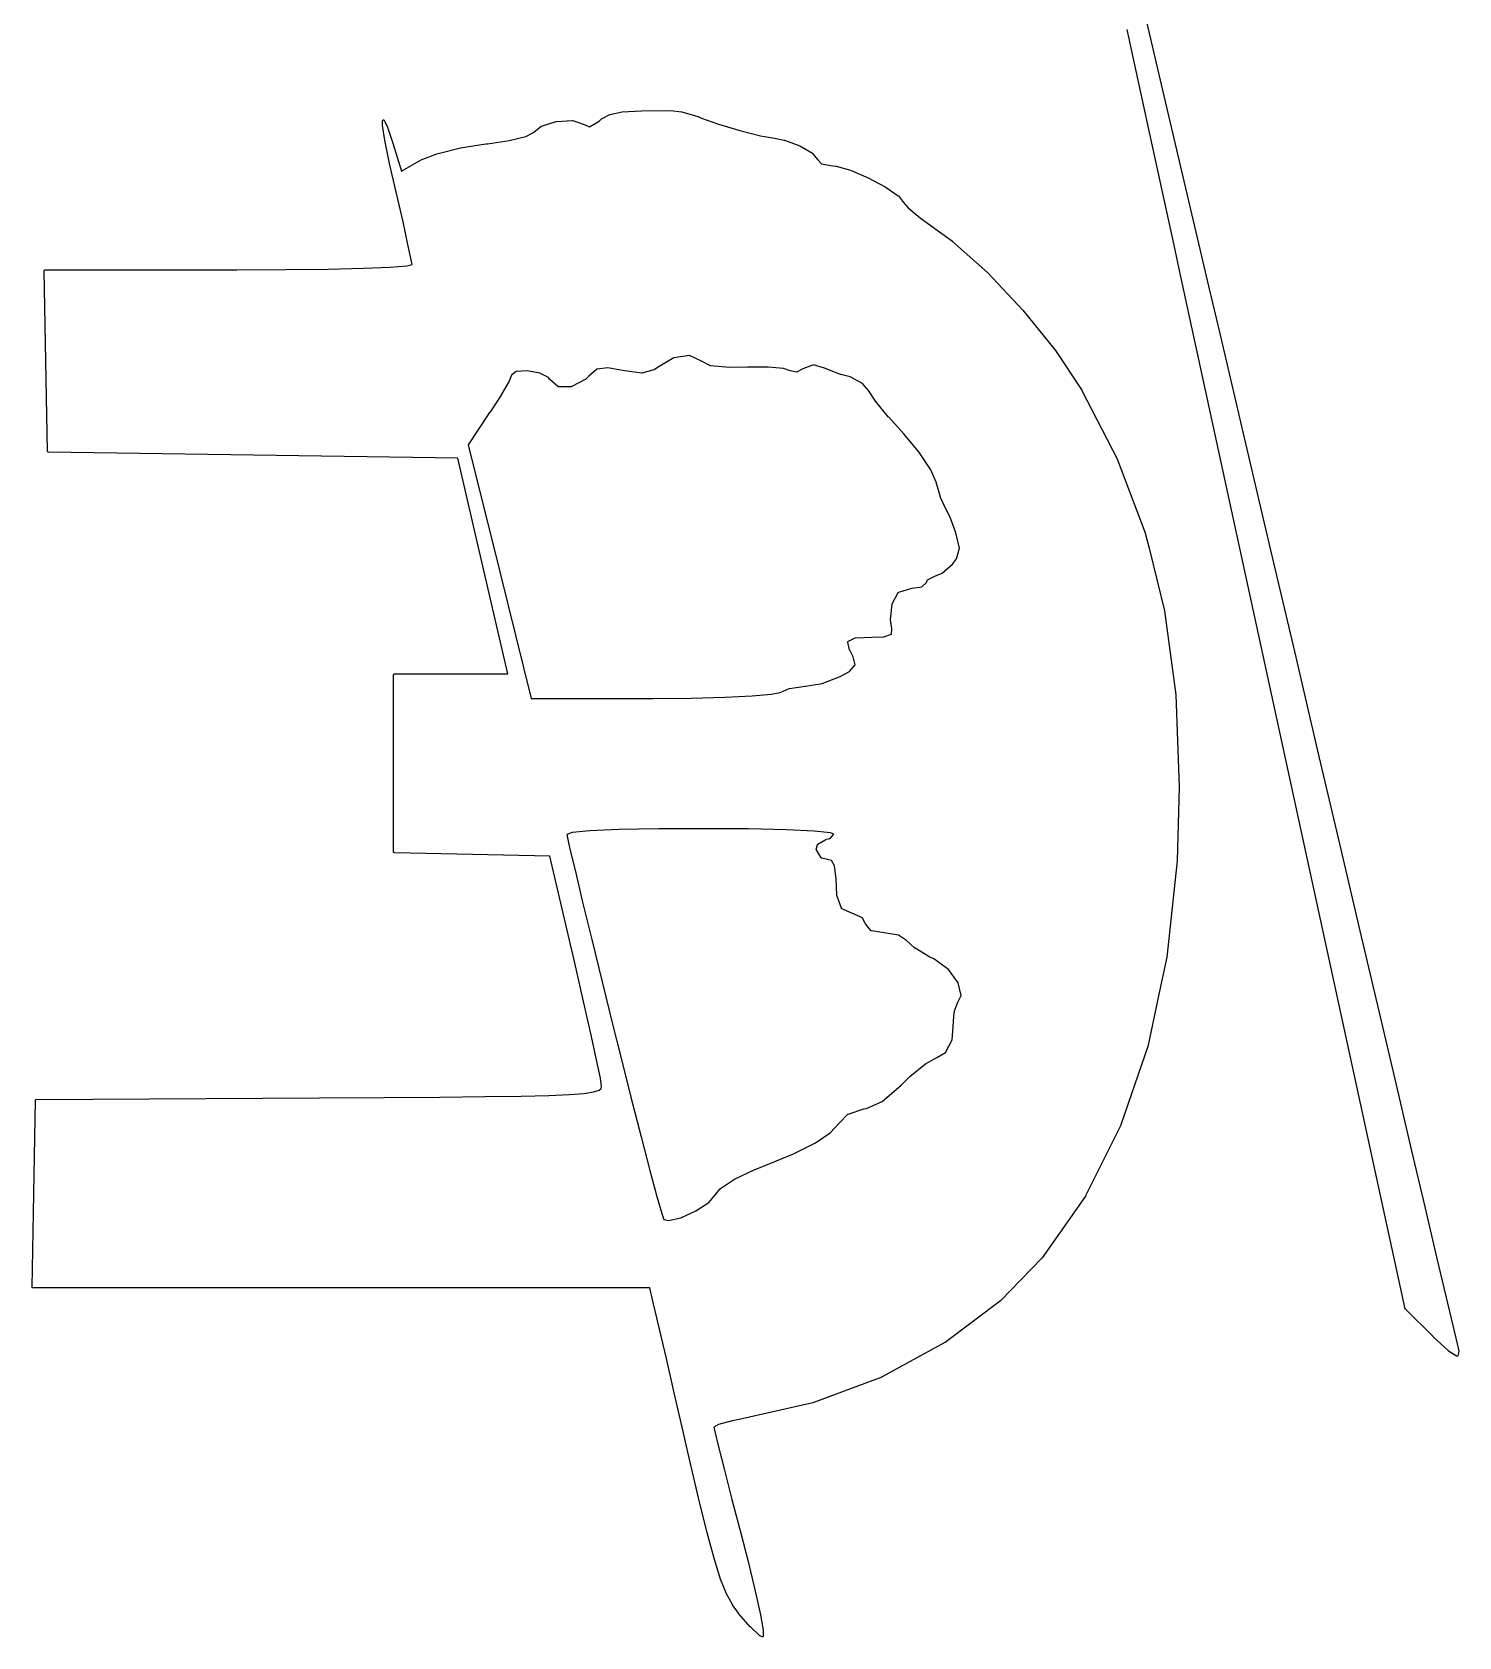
# Model space of a CAD drawing. Extents: x 42 to 258, y -102 to -28.
# Drawn here: x 104.84 to 113.3, y -88.03 to -78.52 of the extents above; entities that cross this region are included whole.
import ezdxf

# ---------------------------------------------------------------- set-up
doc = ezdxf.new("R2010")
doc.units = 0
doc.header["$MEASUREMENT"] = 0
doc.layers.add('BLACK', color=7, linetype='CONTINUOUS')

msp = doc.modelspace()

# ---------------------------------------------------------------- linework, layer by layer
at = {"layer": 'Black'}
for p, q in [((111.365, -78.1268), (111.51, -78.742)), ((111.466, -79.1369), (111.33, -78.5083)), ((111.51, -78.742), (111.51, -78.742)), ((111.51, -78.742), (111.659, -79.3802)), ((108.218, -79.0352), (108.264, -79.0113)), ((108.264, -79.0111), (108.265, -79.0108)), ((108.264, -79.0113), (108.264, -79.0111)), ((108.265, -79.0108), (108.337, -78.9966)), ((108.337, -78.9966), (108.337, -78.9966)), ((108.337, -78.9966), (108.338, -78.9966)), ((108.338, -78.9966), (108.451, -78.9898)), ((108.451, -78.9898), (108.621, -78.9882)), ((108.451, -78.9898), (108.451, -78.9898)), ((108.451, -78.9898), (108.451, -78.9898)), ((108.621, -78.9882), (108.622, -78.9882)), ((108.622, -78.9882), (108.622, -78.9882)), ((108.622, -78.9882), (108.69, -78.9951)), ((108.69, -78.9951), (108.69, -78.9952)), ((108.69, -78.9952), (108.69, -78.9953)), ((108.69, -78.9953), (108.786, -79.0236)), ((108.786, -79.0236), (108.786, -79.0238)), ((108.786, -79.0238), (108.787, -79.0238)), ((108.787, -79.0238), (108.808, -79.0334)), ((108.808, -79.0334), (108.909, -79.0695)), ((106.917, -79.0765), (106.918, -79.0487)), ((106.917, -79.077), (106.917, -79.0765)), ((106.917, -79.0776), (106.917, -79.077)), ((106.931, -79.163), (106.917, -79.0776)), ((106.918, -79.0474), (106.919, -79.047)), ((106.918, -79.0478), (106.918, -79.0474)), ((106.918, -79.0482), (106.918, -79.0478)), ((106.918, -79.0487), (106.918, -79.0482)), ((106.919, -79.0459), (106.92, -79.0455)), ((106.919, -79.0462), (106.919, -79.0459)), ((106.919, -79.0466), (106.919, -79.0462)), ((106.919, -79.047), (106.919, -79.0466)), ((106.92, -79.0449), (106.921, -79.0447)), ((106.92, -79.0453), (106.92, -79.0449)), ((106.92, -79.0455), (106.92, -79.0453)), ((106.921, -79.0444), (106.922, -79.0441)), ((106.921, -79.0445), (106.921, -79.0444)), ((106.921, -79.0447), (106.921, -79.0445)), ((106.922, -79.0441), (106.923, -79.044)), ((106.922, -79.0441), (106.922, -79.0441)), ((106.923, -79.044), (106.923, -79.0439)), ((106.923, -79.0439), (106.924, -79.044)), ((106.923, -79.044), (106.923, -79.044)), ((106.924, -79.044), (106.924, -79.0441)), ((106.924, -79.0441), (106.925, -79.0442)), ((106.925, -79.0442), (106.925, -79.0443)), ((106.925, -79.0443), (106.926, -79.0446)), ((106.926, -79.0446), (106.926, -79.0447)), ((106.926, -79.0447), (106.926, -79.0451)), ((106.926, -79.0451), (106.927, -79.0453)), ((106.927, -79.0453), (106.927, -79.0456)), ((106.927, -79.0456), (106.927, -79.0459)), ((106.927, -79.0459), (106.927, -79.0463)), ((106.927, -79.0463), (106.928, -79.0467)), ((106.928, -79.0467), (106.945, -79.0808)), ((106.945, -79.0808), (106.945, -79.0811)), ((106.945, -79.0811), (106.945, -79.0815)), ((106.945, -79.0815), (106.978, -79.1819)), ((107.766, -79.1422), (107.812, -79.1176)), ((107.812, -79.1176), (107.857, -79.0818)), ((107.857, -79.0818), (107.858, -79.0814)), ((107.857, -79.0818), (107.857, -79.0818)), ((107.857, -79.0818), (107.857, -79.0818)), ((107.858, -79.0814), (107.859, -79.081)), ((107.859, -79.081), (107.947, -79.0533)), ((107.859, -79.081), (107.859, -79.081)), ((107.859, -79.081), (107.859, -79.081)), ((107.947, -79.0533), (107.948, -79.0532)), ((107.948, -79.053), (108.042, -79.047)), ((107.948, -79.0532), (107.948, -79.053)), ((108.042, -79.047), (108.042, -79.047)), ((108.042, -79.047), (108.042, -79.047)), ((108.042, -79.047), (108.043, -79.0471)), ((108.043, -79.0471), (108.043, -79.0472)), ((108.043, -79.0472), (108.044, -79.0473)), ((108.044, -79.0473), (108.044, -79.0473)), ((108.044, -79.0473), (108.107, -79.0687)), ((108.107, -79.0687), (108.107, -79.0688)), ((108.107, -79.0688), (108.108, -79.0689)), ((108.108, -79.0689), (108.144, -79.0852)), ((108.144, -79.0852), (108.2, -79.0505)), ((108.2, -79.0505), (108.217, -79.0359)), ((108.217, -79.0356), (108.218, -79.0352)), ((108.217, -79.0359), (108.217, -79.0356)), ((108.909, -79.0695), (109.035, -79.1074)), ((109.035, -79.1074), (109.156, -79.1381)), ((106.931, -79.1631), (106.931, -79.163)), ((106.931, -79.1632), (106.931, -79.1631)), ((106.959, -79.3018), (106.931, -79.1632)), ((106.978, -79.1819), (106.978, -79.1819)), ((106.978, -79.1819), (106.978, -79.182)), ((106.978, -79.182), (107.029, -79.3473)), ((107.239, -79.2444), (107.379, -79.2094)), ((107.379, -79.2094), (107.529, -79.1864)), ((107.379, -79.2094), (107.379, -79.2094)), ((107.379, -79.2094), (107.379, -79.2094)), ((107.529, -79.1864), (107.53, -79.1864)), ((107.53, -79.1864), (107.539, -79.1854)), ((107.53, -79.1864), (107.53, -79.1864)), ((107.539, -79.1854), (107.668, -79.1666)), ((107.668, -79.1666), (107.766, -79.1422)), ((109.156, -79.1381), (109.239, -79.1529)), ((109.239, -79.1529), (109.239, -79.1529)), ((109.239, -79.1529), (109.239, -79.1529)), ((109.239, -79.1529), (109.298, -79.1639)), ((109.298, -79.1639), (109.299, -79.164)), ((109.299, -79.164), (109.299, -79.1641)), ((109.299, -79.1641), (109.389, -79.1977)), ((109.389, -79.1977), (109.39, -79.1979)), ((109.39, -79.1979), (109.39, -79.1981)), ((109.39, -79.1981), (109.464, -79.2407)), ((111.607, -79.7856), (111.466, -79.1369)), ((111.466, -79.1369), (111.466, -79.1369)), ((106.959, -79.3019), (106.959, -79.3018)), ((107.002, -79.4885), (106.959, -79.3019)), ((106.959, -79.3019), (106.959, -79.3019)), ((107.029, -79.3473), (107.147, -79.2814)), ((107.147, -79.2811), (107.239, -79.2446)), ((107.147, -79.2813), (107.147, -79.2811)), ((107.147, -79.2814), (107.147, -79.2813)), ((107.239, -79.2446), (107.239, -79.2444)), ((107.239, -79.2446), (107.239, -79.2446)), ((109.464, -79.2407), (109.464, -79.2408)), ((109.464, -79.2408), (109.464, -79.2408)), ((109.464, -79.2408), (109.465, -79.2413)), ((109.465, -79.2413), (109.465, -79.2419)), ((109.465, -79.2419), (109.465, -79.2419)), ((109.465, -79.2419), (109.465, -79.2419)), ((109.465, -79.2419), (109.496, -79.2801)), ((109.496, -79.2801), (109.519, -79.3035)), ((109.519, -79.3035), (109.586, -79.3156)), ((109.586, -79.3156), (109.604, -79.3172)), ((109.604, -79.3172), (109.605, -79.3173)), ((109.605, -79.3173), (109.605, -79.3174)), ((109.605, -79.3174), (109.69, -79.3417)), ((109.69, -79.3417), (109.69, -79.3419)), ((109.69, -79.3419), (109.69, -79.342)), ((109.69, -79.342), (109.794, -79.3869)), ((109.794, -79.3869), (109.794, -79.387)), ((109.794, -79.387), (109.794, -79.387)), ((109.794, -79.387), (109.895, -79.4411)), ((111.659, -79.3802), (111.659, -79.3802)), ((111.659, -79.3802), (111.814, -80.0378)), ((107.039, -79.6478), (107.002, -79.4885)), ((107.002, -79.4885), (107.002, -79.4885)), ((107.002, -79.4885), (107.002, -79.4885)), ((109.895, -79.4411), (109.896, -79.4413)), ((109.896, -79.4413), (109.896, -79.4414)), ((109.896, -79.4414), (109.973, -79.4932)), ((109.973, -79.4932), (109.973, -79.4938)), ((109.973, -79.4938), (109.974, -79.4943)), ((109.974, -79.4943), (110.004, -79.5325)), ((110.004, -79.5325), (110.031, -79.5644)), ((110.031, -79.5644), (110.103, -79.6235)), ((107.068, -79.7813), (107.039, -79.6478)), ((110.103, -79.6235), (110.204, -79.697)), ((110.204, -79.697), (110.204, -79.697)), ((110.204, -79.697), (110.204, -79.697)), ((110.204, -79.697), (110.294, -79.7634)), ((107.087, -79.8728), (107.068, -79.7813)), ((110.294, -79.7634), (110.294, -79.7635)), ((110.294, -79.7635), (110.294, -79.7637)), ((110.294, -79.7637), (110.502, -79.9485)), ((111.646, -79.9631), (111.607, -79.7856)), ((111.607, -79.7856), (111.607, -79.7856)), ((107.092, -79.9006), (107.087, -79.8728)), ((104.913, -79.9358), (104.914, -79.9354)), ((104.913, -79.9362), (104.913, -79.9358)), ((104.913, -79.9366), (104.913, -79.9362)), ((104.913, -79.937), (104.913, -79.9366)), ((104.913, -79.9375), (104.913, -79.937)), ((104.923, -80.4727), (104.913, -79.9375)), ((104.914, -79.9343), (104.915, -79.934)), ((104.914, -79.9346), (104.914, -79.9343)), ((104.914, -79.9349), (104.914, -79.9346)), ((104.914, -79.9354), (104.914, -79.9349)), ((104.915, -79.9334), (104.916, -79.9331)), ((104.915, -79.9336), (104.915, -79.9334)), ((104.915, -79.934), (104.915, -79.9336)), ((104.916, -79.933), (104.916, -79.9327)), ((104.916, -79.9327), (104.917, -79.9327)), ((104.916, -79.9331), (104.916, -79.933)), ((104.917, -79.9327), (104.917, -79.9325)), ((104.917, -79.9325), (104.918, -79.9325)), ((104.918, -79.9325), (104.918, -79.9324)), ((104.918, -79.9324), (106.008, -79.9324)), ((106.008, -79.9324), (106.055, -79.9324)), ((106.055, -79.9324), (106.343, -79.931)), ((106.343, -79.931), (106.595, -79.9277)), ((106.343, -79.931), (106.343, -79.931)), ((106.595, -79.9277), (106.804, -79.9226)), ((106.804, -79.9226), (106.962, -79.9161)), ((106.962, -79.9161), (107.061, -79.9083)), ((107.061, -79.9083), (107.092, -79.9006)), ((110.502, -79.9485), (110.502, -79.9487)), ((110.502, -79.9487), (110.502, -79.9488)), ((110.502, -79.9488), (110.711, -80.1709)), ((112.976, -86.0889), (111.646, -79.9631)), ((111.814, -80.0378), (111.814, -80.0378)), ((111.814, -80.0378), (111.878, -80.3101)), ((110.711, -80.1709), (110.712, -80.1711)), ((110.712, -80.1711), (110.712, -80.1712)), ((110.712, -80.1712), (110.904, -80.4102)), ((111.878, -80.3101), (112.031, -80.9619)), ((108.643, -80.4541), (108.547, -80.5104)), ((108.736, -80.4399), (108.643, -80.4541)), ((108.803, -80.4707), (108.736, -80.4399)), ((110.904, -80.4102), (110.904, -80.4104)), ((110.904, -80.4104), (110.904, -80.4106)), ((110.904, -80.4106), (111.061, -80.6461)), ((104.933, -81.008), (104.923, -80.4727)), ((107.709, -80.5342), (107.682, -80.5561)), ((107.774, -80.5308), (107.709, -80.5342)), ((107.849, -80.5442), (107.774, -80.5308)), ((107.9, -80.5708), (107.849, -80.5442)), ((108.188, -80.5218), (108.139, -80.5627)), ((108.252, -80.5137), (108.188, -80.5218)), ((108.339, -80.5289), (108.252, -80.5137)), ((108.339, -80.529), (108.339, -80.5289)), ((108.339, -80.5289), (108.339, -80.5289)), ((108.451, -80.5444), (108.339, -80.529)), ((108.452, -80.5444), (108.451, -80.5444)), ((108.451, -80.5444), (108.451, -80.5444)), ((108.453, -80.5443), (108.452, -80.5444)), ((108.452, -80.5444), (108.452, -80.5444)), ((108.525, -80.5259), (108.453, -80.5443)), ((108.453, -80.5443), (108.453, -80.5443)), ((108.453, -80.5443), (108.453, -80.5443)), ((108.526, -80.5255), (108.525, -80.5259)), ((108.525, -80.5259), (108.525, -80.5259)), ((108.525, -80.5259), (108.525, -80.5259)), ((108.527, -80.5252), (108.526, -80.5255)), ((108.547, -80.5104), (108.527, -80.5251)), ((108.527, -80.5251), (108.527, -80.5252)), ((108.527, -80.5252), (108.527, -80.5252)), ((108.86, -80.5004), (108.803, -80.4707)), ((108.86, -80.5005), (108.86, -80.5004)), ((108.86, -80.5004), (108.86, -80.5004)), ((108.861, -80.5007), (108.86, -80.5005)), ((108.861, -80.5009), (108.861, -80.5007)), ((108.973, -80.5121), (108.861, -80.5009)), ((108.861, -80.5009), (108.861, -80.5009)), ((108.861, -80.5009), (108.861, -80.5009)), ((108.974, -80.5121), (108.973, -80.5121)), ((109.08, -80.5101), (108.974, -80.5121)), ((108.974, -80.5121), (108.974, -80.5121)), ((109.203, -80.5091), (109.08, -80.5101)), ((109.294, -80.5171), (109.203, -80.5091)), ((109.332, -80.5308), (109.294, -80.5171)), ((109.333, -80.5309), (109.332, -80.5308)), ((109.333, -80.531), (109.333, -80.5309)), ((109.372, -80.5382), (109.333, -80.531)), ((109.373, -80.5382), (109.372, -80.5382)), ((109.372, -80.5382), (109.372, -80.5382)), ((109.372, -80.5382), (109.372, -80.5382)), ((109.374, -80.5382), (109.373, -80.5382)), ((109.375, -80.5379), (109.374, -80.5382)), ((109.374, -80.5382), (109.374, -80.5382)), ((109.374, -80.5382), (109.374, -80.5382)), ((109.408, -80.5188), (109.375, -80.5376)), ((109.375, -80.5376), (109.375, -80.5376)), ((109.375, -80.5376), (109.375, -80.5376)), ((109.375, -80.5376), (109.375, -80.5379)), ((109.471, -80.4946), (109.408, -80.5188)), ((109.537, -80.5154), (109.471, -80.4946)), ((109.631, -80.5521), (109.537, -80.5154)), ((109.632, -80.5522), (109.631, -80.5521)), ((109.632, -80.5523), (109.632, -80.5522)), ((109.689, -80.5665), (109.632, -80.5523)), ((107.667, -80.593), (107.62, -80.674)), ((107.682, -80.5561), (107.667, -80.5924)), ((107.667, -80.5924), (107.667, -80.5927)), ((107.667, -80.5927), (107.667, -80.593)), ((107.907, -80.5807), (107.9, -80.5708)), ((107.907, -80.5811), (107.907, -80.5807)), ((107.908, -80.5817), (107.907, -80.5811)), ((107.956, -80.624), (107.908, -80.5817)), ((107.956, -80.6241), (107.956, -80.624)), ((107.956, -80.624), (107.956, -80.624)), ((107.957, -80.6245), (107.956, -80.6241)), ((107.958, -80.6249), (107.957, -80.6245)), ((107.958, -80.625), (107.958, -80.6249)), ((107.958, -80.6249), (107.958, -80.6249)), ((107.958, -80.6251), (107.958, -80.625)), ((107.959, -80.6252), (107.958, -80.6251)), ((108.037, -80.6248), (107.959, -80.6252)), ((107.959, -80.6252), (107.959, -80.6252)), ((107.959, -80.6252), (107.959, -80.6252)), ((108.038, -80.6247), (108.037, -80.6247)), ((108.037, -80.6247), (108.037, -80.6248)), ((108.039, -80.6244), (108.038, -80.6245)), ((108.038, -80.6245), (108.038, -80.6247)), ((108.118, -80.5832), (108.039, -80.6242)), ((108.039, -80.6242), (108.039, -80.6243)), ((108.039, -80.6243), (108.039, -80.6244)), ((108.119, -80.5827), (108.118, -80.5832)), ((108.12, -80.5823), (108.119, -80.5827)), ((108.139, -80.5627), (108.12, -80.5823)), ((109.761, -80.6052), (109.689, -80.5665)), ((109.796, -80.6483), (109.761, -80.6052)), ((109.839, -80.7111), (109.796, -80.6483)), ((111.061, -80.6461), (111.061, -80.6464)), ((111.061, -80.6464), (111.061, -80.6466)), ((111.061, -80.6466), (111.273, -81.0572)), ((107.62, -80.6742), (107.553, -80.7784)), ((107.62, -80.674), (107.62, -80.6741)), ((107.62, -80.6741), (107.62, -80.6742)), ((109.839, -80.7112), (109.839, -80.7111)), ((109.839, -80.7114), (109.839, -80.7112)), ((109.916, -80.8051), (109.839, -80.7114)), ((107.552, -80.7785), (107.424, -80.9691)), ((107.553, -80.7785), (107.552, -80.7785)), ((107.553, -80.7784), (107.553, -80.7785)), ((109.917, -80.8051), (109.916, -80.8051)), ((109.917, -80.8052), (109.917, -80.8051)), ((110.004, -80.9023), (109.917, -80.8052)), ((110.096, -81.0114), (110.004, -80.9023)), ((104.933, -81.0083), (104.933, -81.008)), ((104.933, -81.0087), (104.933, -81.0083)), ((104.934, -81.0091), (104.933, -81.0087)), ((104.934, -81.0097), (104.934, -81.0091)), ((104.934, -81.01), (104.934, -81.0097)), ((104.934, -81.0103), (104.934, -81.01)), ((104.934, -81.0107), (104.934, -81.0103)), ((104.935, -81.0111), (104.934, -81.0107)), ((104.935, -81.0114), (104.935, -81.0111)), ((104.935, -81.0116), (104.935, -81.0114)), ((104.935, -81.0119), (104.935, -81.0116)), ((104.936, -81.0122), (104.935, -81.0119)), ((104.936, -81.0123), (104.936, -81.0122)), ((104.937, -81.0125), (104.936, -81.0123)), ((104.937, -81.0126), (104.937, -81.0125)), ((104.938, -81.0128), (104.937, -81.0126)), ((104.938, -81.0129), (104.938, -81.0128)), ((104.938, -81.0128), (104.938, -81.0128)), ((106.153, -81.031), (104.938, -81.0129)), ((107.363, -81.0491), (106.153, -81.031)), ((107.424, -80.9691), (107.612, -81.7216)), ((110.166, -81.1174), (110.096, -81.0114)), ((112.031, -80.9619), (112.179, -81.5938)), ((107.512, -81.6893), (107.363, -81.0491)), ((110.198, -81.191), (110.166, -81.1174)), ((111.273, -81.0572), (111.273, -81.0575)), ((111.273, -81.0575), (111.273, -81.0578)), ((111.273, -81.0578), (111.437, -81.4915)), ((110.223, -81.2802), (110.198, -81.191)), ((110.223, -81.2805), (110.223, -81.2802)), ((110.223, -81.2809), (110.223, -81.2805)), ((110.249, -81.3365), (110.223, -81.2809)), ((110.249, -81.3366), (110.249, -81.3365)), ((110.249, -81.3367), (110.249, -81.3366)), ((110.278, -81.3939), (110.249, -81.3367)), ((110.313, -81.4841), (110.278, -81.3939)), ((110.315, -81.4913), (110.313, -81.4841)), ((110.336, -81.5825), (110.315, -81.4913)), ((111.437, -81.4915), (111.437, -81.4918)), ((111.437, -81.4918), (111.437, -81.492)), ((111.437, -81.492), (111.459, -81.5814)), ((110.319, -81.6451), (110.336, -81.5825)), ((111.459, -81.5814), (111.55, -81.9523)), ((112.179, -81.5938), (112.322, -82.202)), ((107.66, -82.3273), (107.512, -81.6893)), ((110.233, -81.7304), (110.295, -81.677)), ((110.295, -81.677), (110.319, -81.6451)), ((107.612, -81.7216), (107.799, -82.4724)), ((110.112, -81.8106), (110.141, -81.7853)), ((110.141, -81.7853), (110.144, -81.773)), ((110.144, -81.7719), (110.145, -81.7714)), ((110.144, -81.7723), (110.144, -81.7719)), ((110.144, -81.7727), (110.144, -81.7723)), ((110.144, -81.773), (110.144, -81.7727)), ((110.145, -81.7705), (110.146, -81.7702)), ((110.145, -81.7708), (110.145, -81.7705)), ((110.145, -81.7711), (110.145, -81.7708)), ((110.145, -81.7714), (110.145, -81.7711)), ((110.146, -81.7698), (110.189, -81.7473)), ((110.146, -81.77), (110.146, -81.7698)), ((110.146, -81.7702), (110.146, -81.77)), ((110.189, -81.7473), (110.19, -81.7472)), ((110.19, -81.747), (110.233, -81.7304)), ((110.19, -81.7472), (110.19, -81.747)), ((109.938, -81.9126), (109.973, -81.8446)), ((109.973, -81.8446), (109.974, -81.8444)), ((109.974, -81.8433), (109.975, -81.8431)), ((109.974, -81.8438), (109.974, -81.8433)), ((109.974, -81.8442), (109.974, -81.8438)), ((109.974, -81.8444), (109.974, -81.8442)), ((109.975, -81.8427), (109.976, -81.8423)), ((109.975, -81.8429), (109.975, -81.8427)), ((109.975, -81.8431), (109.975, -81.8429)), ((109.976, -81.8422), (110.054, -81.8195)), ((109.976, -81.8423), (109.976, -81.8422)), ((109.976, -81.8423), (109.976, -81.8423)), ((110.054, -81.8195), (110.055, -81.8193)), ((110.054, -81.8195), (110.054, -81.8195)), ((110.055, -81.8193), (110.112, -81.8106)), ((109.928, -82.0051), (109.938, -81.9144)), ((109.938, -81.9127), (109.938, -81.9126)), ((109.938, -81.9135), (109.938, -81.9127)), ((109.938, -81.9127), (109.938, -81.9127)), ((109.938, -81.9143), (109.938, -81.9135)), ((109.938, -81.9144), (109.938, -81.9143)), ((109.938, -81.9143), (109.938, -81.9143)), ((111.55, -81.9523), (111.55, -81.9526)), ((111.55, -81.9526), (111.55, -81.9528)), ((111.55, -81.9528), (111.617, -82.4505)), ((109.928, -82.0057), (109.928, -82.0051)), ((109.928, -82.0063), (109.928, -82.0057)), ((109.936, -82.0603), (109.928, -82.0063)), ((109.934, -82.0922), (109.936, -82.0603)), ((109.675, -82.1367), (109.676, -82.1361)), ((109.675, -82.137), (109.675, -82.1367)), ((109.675, -82.1372), (109.675, -82.137)), ((109.675, -82.1378), (109.675, -82.1372)), ((109.675, -82.1385), (109.675, -82.1378)), ((109.685, -82.1855), (109.675, -82.1385)), ((109.676, -82.1346), (109.677, -82.134)), ((109.676, -82.1351), (109.676, -82.1346)), ((109.676, -82.1353), (109.676, -82.1351)), ((109.676, -82.1355), (109.676, -82.1353)), ((109.676, -82.1361), (109.676, -82.1355)), ((109.677, -82.1337), (109.678, -82.1334)), ((109.677, -82.1339), (109.677, -82.1337)), ((109.677, -82.134), (109.677, -82.1339)), ((109.678, -82.133), (109.717, -82.1138)), ((109.678, -82.1334), (109.678, -82.133)), ((109.717, -82.1136), (109.718, -82.1135)), ((109.717, -82.1137), (109.717, -82.1136)), ((109.717, -82.1138), (109.717, -82.1137)), ((109.718, -82.1135), (109.718, -82.1133)), ((109.718, -82.1133), (109.718, -82.1133)), ((109.718, -82.1133), (109.719, -82.1133)), ((109.719, -82.1133), (109.817, -82.1096)), ((109.817, -82.1096), (109.888, -82.107)), ((109.888, -82.107), (109.934, -82.0922)), ((109.685, -82.1861), (109.685, -82.1855)), ((109.686, -82.1867), (109.685, -82.1861)), ((109.705, -82.225), (109.686, -82.1867)), ((109.718, -82.2735), (109.705, -82.225)), ((112.322, -82.202), (112.322, -82.202)), ((112.322, -82.202), (112.458, -82.783)), ((106.983, -82.3323), (106.984, -82.3319)), ((106.983, -83.3824), (106.983, -82.3323)), ((106.984, -82.3294), (106.985, -82.3291)), ((106.984, -82.3298), (106.984, -82.3294)), ((106.984, -82.3302), (106.984, -82.3298)), ((106.984, -82.3306), (106.984, -82.3302)), ((106.984, -82.331), (106.984, -82.3306)), ((106.984, -82.3314), (106.984, -82.331)), ((106.984, -82.3319), (106.984, -82.3314)), ((106.985, -82.3285), (106.986, -82.3282)), ((106.985, -82.3288), (106.985, -82.3285)), ((106.985, -82.3291), (106.985, -82.3288)), ((106.986, -82.3278), (106.987, -82.3276)), ((106.986, -82.328), (106.986, -82.3278)), ((106.986, -82.3282), (106.986, -82.328)), ((106.987, -82.3275), (106.988, -82.3274)), ((106.987, -82.3276), (106.987, -82.3275)), ((106.988, -82.3274), (106.988, -82.3273)), ((106.988, -82.3273), (107.327, -82.3273)), ((106.988, -82.3274), (106.988, -82.3274)), ((107.327, -82.3273), (107.66, -82.3273)), ((109.523, -82.3832), (109.629, -82.3433)), ((109.629, -82.3433), (109.685, -82.3122)), ((109.685, -82.3122), (109.718, -82.2735)), ((108.946, -82.4646), (109.108, -82.4569)), ((109.108, -82.4569), (109.221, -82.4473)), ((109.221, -82.4473), (109.273, -82.4363)), ((109.273, -82.4363), (109.327, -82.4144)), ((109.327, -82.4144), (109.328, -82.4143)), ((109.328, -82.4143), (109.329, -82.4141)), ((109.329, -82.4141), (109.422, -82.4005)), ((109.422, -82.4005), (109.423, -82.4005)), ((109.423, -82.4005), (109.423, -82.4004)), ((109.423, -82.4004), (109.424, -82.4004)), ((109.424, -82.4004), (109.523, -82.3832)), ((111.617, -82.4505), (111.617, -82.4507)), ((111.617, -82.4507), (111.617, -82.451)), ((111.617, -82.451), (111.638, -82.9969)), ((107.799, -82.4724), (108.508, -82.4719)), ((108.508, -82.4719), (108.52, -82.4719)), ((108.52, -82.4719), (108.746, -82.4698)), ((108.746, -82.4698), (108.946, -82.4646)), ((112.458, -82.783), (112.587, -83.3331)), ((111.638, -82.9973), (111.625, -83.435)), ((111.638, -82.9969), (111.638, -82.9971)), ((111.638, -82.9971), (111.638, -82.9973)), ((108.041, -83.2678), (108.01, -83.2794)), ((108.01, -83.2794), (108.012, -83.2892)), ((108.012, -83.2892), (108.028, -83.365)), ((108.146, -83.2574), (108.041, -83.2678)), ((108.318, -83.25), (108.146, -83.2574)), ((108.554, -83.2456), (108.318, -83.25)), ((108.803, -83.2444), (108.554, -83.2456)), ((109.086, -83.246), (108.803, -83.2444)), ((109.311, -83.2508), (109.086, -83.246)), ((109.474, -83.2585), (109.311, -83.2508)), ((109.571, -83.2689), (109.474, -83.2585)), ((109.496, -83.3368), (109.544, -83.3077)), ((109.544, -83.3076), (109.545, -83.3074)), ((109.544, -83.3077), (109.544, -83.3076)), ((109.544, -83.3077), (109.544, -83.3077)), ((109.545, -83.3074), (109.546, -83.3071)), ((109.546, -83.3071), (109.569, -83.3033)), ((109.546, -83.3071), (109.546, -83.3071)), ((109.546, -83.3071), (109.546, -83.3071)), ((109.569, -83.3033), (109.592, -83.2777)), ((109.592, -83.2777), (109.571, -83.2689)), ((106.983, -83.3828), (106.983, -83.3824)), ((106.983, -83.3832), (106.983, -83.3828)), ((106.984, -83.3836), (106.983, -83.3832)), ((106.984, -83.3841), (106.984, -83.3836)), ((106.984, -83.3844), (106.984, -83.3841)), ((106.984, -83.3848), (106.984, -83.3844)), ((106.984, -83.3852), (106.984, -83.3848)), ((106.985, -83.3856), (106.984, -83.3852)), ((106.985, -83.3859), (106.985, -83.3856)), ((106.985, -83.3862), (106.985, -83.3859)), ((106.986, -83.3864), (106.985, -83.3862)), ((106.986, -83.3867), (106.986, -83.3864)), ((106.986, -83.3869), (106.986, -83.3867)), ((106.987, -83.3871), (106.986, -83.3869)), ((106.987, -83.3872), (106.987, -83.3871)), ((106.988, -83.3873), (106.987, -83.3872)), ((106.988, -83.3873), (106.988, -83.3873)), ((106.988, -83.3874), (106.988, -83.3873)), ((107.45, -83.3976), (106.988, -83.3874)), ((107.908, -83.4076), (107.45, -83.3976)), ((108.06, -84.057), (107.908, -83.4076)), ((108.028, -83.365), (108.06, -83.498)), ((109.487, -83.3652), (109.494, -83.3398)), ((109.487, -83.3654), (109.487, -83.3652)), ((109.487, -83.3657), (109.487, -83.3654)), ((109.487, -83.3663), (109.487, -83.3657)), ((109.487, -83.367), (109.487, -83.3663)), ((109.487, -83.3672), (109.487, -83.367)), ((109.487, -83.3674), (109.487, -83.3672)), ((109.487, -83.368), (109.487, -83.3674)), ((109.488, -83.3686), (109.487, -83.368)), ((109.488, -83.3688), (109.488, -83.3686)), ((109.488, -83.369), (109.488, -83.3688)), ((109.517, -83.4171), (109.488, -83.369)), ((109.494, -83.3381), (109.495, -83.3379)), ((109.494, -83.3383), (109.494, -83.3381)), ((109.494, -83.3389), (109.494, -83.3383)), ((109.494, -83.3394), (109.494, -83.3389)), ((109.494, -83.3396), (109.494, -83.3394)), ((109.494, -83.3398), (109.494, -83.3396)), ((109.495, -83.3375), (109.496, -83.337)), ((109.495, -83.3379), (109.495, -83.3375)), ((109.496, -83.3369), (109.496, -83.3368)), ((109.496, -83.337), (109.496, -83.3369)), ((112.587, -83.3331), (112.708, -83.8487)), ((108.06, -83.498), (108.06, -83.498)), ((108.06, -83.498), (108.103, -83.6795)), ((109.517, -83.4173), (109.517, -83.4171)), ((109.517, -83.4175), (109.517, -83.4173)), ((109.518, -83.4179), (109.517, -83.4175)), ((109.518, -83.4184), (109.518, -83.4179)), ((109.518, -83.4185), (109.518, -83.4184)), ((109.518, -83.4187), (109.518, -83.4185)), ((109.519, -83.4189), (109.518, -83.4187)), ((109.52, -83.4193), (109.519, -83.4189)), ((109.52, -83.4194), (109.52, -83.4193)), ((109.52, -83.4193), (109.52, -83.4193)), ((109.545, -83.4257), (109.52, -83.4194)), ((109.577, -83.4331), (109.545, -83.4257)), ((109.545, -83.4257), (109.545, -83.4257)), ((109.545, -83.4257), (109.545, -83.4257)), ((109.595, -83.4651), (109.577, -83.4331)), ((109.605, -83.5423), (109.595, -83.4651)), ((111.625, -83.4354), (111.564, -84.0057)), ((111.625, -83.435), (111.625, -83.4352)), ((111.625, -83.4352), (111.625, -83.4354)), ((109.61, -83.6388), (109.605, -83.5423)), ((108.103, -83.6795), (108.103, -83.6795)), ((108.103, -83.6795), (108.157, -83.9007)), ((109.61, -83.6395), (109.61, -83.6388)), ((109.61, -83.6401), (109.61, -83.6395)), ((109.636, -83.7161), (109.61, -83.6401)), ((109.636, -83.7165), (109.636, -83.7161)), ((109.636, -83.7168), (109.636, -83.7165)), ((109.636, -83.7172), (109.636, -83.7168)), ((109.636, -83.7177), (109.636, -83.7172)), ((109.637, -83.7179), (109.636, -83.7177)), ((109.637, -83.7182), (109.637, -83.7179)), ((109.637, -83.7185), (109.637, -83.7182)), ((109.638, -83.7188), (109.637, -83.7185)), ((109.638, -83.719), (109.638, -83.7188)), ((109.638, -83.7192), (109.638, -83.719)), ((109.699, -83.7455), (109.638, -83.7192)), ((109.761, -83.7734), (109.699, -83.7455)), ((109.778, -83.8067), (109.761, -83.7734)), ((109.778, -83.8071), (109.778, -83.8067)), ((109.779, -83.8075), (109.778, -83.8071)), ((109.811, -83.8481), (109.779, -83.8075)), ((109.811, -83.8482), (109.811, -83.8481)), ((109.811, -83.8483), (109.811, -83.8482)), ((109.812, -83.8488), (109.811, -83.8483)), ((109.812, -83.8492), (109.812, -83.8488)), ((109.813, -83.8493), (109.812, -83.8492)), ((109.813, -83.8494), (109.813, -83.8493)), ((109.813, -83.8496), (109.813, -83.8494)), ((109.814, -83.8499), (109.813, -83.8496)), ((109.889, -83.8612), (109.814, -83.8499)), ((109.814, -83.8499), (109.814, -83.8499)), ((109.814, -83.8499), (109.814, -83.8499)), ((109.974, -83.8757), (109.889, -83.8612)), ((110.022, -83.9076), (109.974, -83.8757)), ((112.708, -83.8487), (112.708, -83.8487)), ((112.708, -83.8487), (112.821, -84.3263)), ((108.157, -83.9007), (108.219, -84.1528)), ((110.072, -83.9524), (110.022, -83.9076)), ((110.073, -83.9526), (110.072, -83.9524)), ((110.073, -83.9529), (110.073, -83.9526)), ((110.16, -84.005), (110.073, -83.9529)), ((108.109, -84.2683), (108.06, -84.057)), ((110.161, -84.0051), (110.16, -84.005)), ((110.161, -84.0052), (110.161, -84.0051)), ((110.184, -84.0164), (110.161, -84.0052)), ((110.271, -84.0782), (110.184, -84.0164)), ((111.564, -84.0062), (111.515, -84.2343)), ((111.564, -84.0057), (111.564, -84.0059)), ((111.564, -84.0059), (111.564, -84.0062)), ((108.219, -84.1528), (108.219, -84.1528)), ((108.219, -84.1528), (108.286, -84.427)), ((110.329, -84.1574), (110.271, -84.0782)), ((110.345, -84.2327), (110.329, -84.1574)), ((110.327, -84.2726), (110.345, -84.2327)), ((111.515, -84.2343), (111.453, -84.5278)), ((108.152, -84.4581), (108.109, -84.2683)), ((110.296, -84.445), (110.302, -84.3568)), ((110.302, -84.3565), (110.306, -84.3246)), ((110.302, -84.3566), (110.302, -84.3565)), ((110.302, -84.3568), (110.302, -84.3566)), ((110.306, -84.324), (110.307, -84.3234)), ((110.306, -84.3246), (110.306, -84.324)), ((110.307, -84.3234), (110.327, -84.2728)), ((110.327, -84.2727), (110.327, -84.2726)), ((110.327, -84.2728), (110.327, -84.2727)), ((112.821, -84.3263), (112.821, -84.3263)), ((112.821, -84.3263), (112.923, -84.7621)), ((108.286, -84.427), (108.286, -84.427)), ((108.286, -84.427), (108.323, -84.5722)), ((110.292, -84.4965), (110.296, -84.445)), ((108.186, -84.614), (108.152, -84.4581)), ((110.254, -84.5703), (110.292, -84.4965)), ((111.453, -84.5284), (111.292, -84.9999)), ((111.453, -84.5278), (111.453, -84.5281)), ((111.453, -84.5281), (111.453, -84.5284)), ((108.208, -84.7234), (108.186, -84.614)), ((108.323, -84.5722), (108.323, -84.5722)), ((108.323, -84.5722), (108.389, -84.8348)), ((110.042, -84.7133), (110.134, -84.6383)), ((110.134, -84.6383), (110.135, -84.6381)), ((110.135, -84.6378), (110.206, -84.5976)), ((110.135, -84.6381), (110.135, -84.6378)), ((110.206, -84.5976), (110.254, -84.5703)), ((108.215, -84.772), (108.208, -84.7234)), ((109.991, -84.764), (110.042, -84.7136)), ((110.042, -84.7135), (110.042, -84.7133)), ((110.042, -84.7136), (110.042, -84.7135)), ((106.928, -84.8374), (107.257, -84.835)), ((107.257, -84.835), (107.524, -84.8323)), ((107.257, -84.835), (107.257, -84.835)), ((107.524, -84.8323), (107.738, -84.829)), ((107.524, -84.8323), (107.524, -84.8323)), ((107.738, -84.829), (107.903, -84.8248)), ((107.903, -84.8248), (108.025, -84.8195)), ((108.025, -84.8195), (108.112, -84.8129)), ((108.112, -84.8129), (108.168, -84.8046)), ((108.168, -84.8046), (108.2, -84.7948)), ((108.2, -84.7948), (108.213, -84.7842)), ((108.213, -84.7842), (108.215, -84.772)), ((108.389, -84.8348), (108.449, -85.07)), ((109.878, -84.8615), (109.991, -84.764)), ((112.923, -84.7621), (113.015, -85.1525)), ((104.851, -85.4074), (104.861, -84.8541)), ((104.861, -84.8517), (104.862, -84.8513)), ((104.861, -84.852), (104.861, -84.8517)), ((104.861, -84.8523), (104.861, -84.852)), ((104.861, -84.8528), (104.861, -84.8523)), ((104.861, -84.8533), (104.861, -84.8528)), ((104.861, -84.8537), (104.861, -84.8533)), ((104.861, -84.8541), (104.861, -84.8537)), ((104.862, -84.8503), (104.863, -84.8501)), ((104.862, -84.8506), (104.862, -84.8503)), ((104.862, -84.8509), (104.862, -84.8506)), ((104.862, -84.8513), (104.862, -84.8509)), ((104.863, -84.8498), (104.864, -84.8496)), ((104.863, -84.8501), (104.863, -84.8498)), ((104.864, -84.8494), (104.865, -84.8492)), ((104.864, -84.8495), (104.864, -84.8494)), ((104.864, -84.8496), (104.864, -84.8495)), ((104.865, -84.8492), (104.866, -84.8491)), ((104.865, -84.8492), (104.865, -84.8492)), ((104.866, -84.8491), (106.544, -84.8397)), ((106.544, -84.8397), (106.928, -84.8374)), ((109.676, -84.9353), (109.77, -84.9038)), ((109.77, -84.9037), (109.771, -84.9036)), ((109.77, -84.9038), (109.77, -84.9037)), ((109.771, -84.9036), (109.784, -84.9027)), ((109.784, -84.9027), (109.878, -84.8615)), ((109.57, -85.0468), (109.624, -84.9869)), ((109.624, -84.9867), (109.674, -84.9364)), ((109.624, -84.9868), (109.624, -84.9867)), ((109.624, -84.9869), (109.624, -84.9868)), ((109.674, -84.9364), (109.675, -84.9363)), ((109.675, -84.9358), (109.676, -84.9355)), ((109.675, -84.9361), (109.675, -84.9358)), ((109.675, -84.9363), (109.675, -84.9361)), ((109.676, -84.9354), (109.676, -84.9353)), ((109.676, -84.9355), (109.676, -84.9354)), ((111.292, -85.0005), (111.083, -85.4206)), ((111.292, -84.9999), (111.292, -85.0002)), ((111.292, -85.0002), (111.292, -85.0005)), ((108.449, -85.07), (108.501, -85.2691)), ((109.352, -85.1713), (109.483, -85.106)), ((109.483, -85.106), (109.57, -85.0468)), ((109.165, -85.2491), (109.352, -85.1713)), ((113.015, -85.1525), (113.015, -85.1525)), ((113.015, -85.1525), (113.095, -85.494)), ((108.501, -85.2691), (108.501, -85.2691)), ((108.501, -85.2691), (108.543, -85.4235)), ((109.002, -85.3209), (109.119, -85.2668)), ((109.119, -85.2668), (109.12, -85.2668)), ((109.12, -85.2667), (109.165, -85.2491)), ((109.12, -85.2668), (109.12, -85.2667)), ((108.89, -85.4126), (108.917, -85.3778)), ((108.917, -85.3778), (108.918, -85.3773)), ((108.918, -85.3773), (108.919, -85.3767)), ((108.919, -85.3767), (109.002, -85.3213)), ((109.002, -85.3212), (109.002, -85.3209)), ((109.002, -85.3213), (109.002, -85.3212)), ((104.841, -85.9608), (104.851, -85.4074)), ((108.543, -85.4235), (108.572, -85.5245)), ((108.773, -85.5097), (108.85, -85.46)), ((108.85, -85.46), (108.89, -85.4126)), ((111.082, -85.4212), (110.825, -85.7883)), ((111.083, -85.4209), (111.082, -85.4212)), ((111.083, -85.4206), (111.083, -85.4209)), ((113.095, -85.494), (113.163, -85.783)), ((108.572, -85.5245), (108.585, -85.5611)), ((108.585, -85.5611), (108.611, -85.5673)), ((108.611, -85.5673), (108.684, -85.5497)), ((108.684, -85.5497), (108.773, -85.5097)), ((113.163, -85.783), (113.163, -85.783)), ((113.163, -85.783), (113.218, -86.0157)), ((110.824, -85.7889), (110.579, -86.0416)), ((110.825, -85.7886), (110.824, -85.7889)), ((110.825, -85.7883), (110.825, -85.7886)), ((104.841, -85.9612), (104.841, -85.9608)), ((104.841, -85.9617), (104.841, -85.9612)), ((104.841, -85.9621), (104.841, -85.9617)), ((104.841, -85.9625), (104.841, -85.9621)), ((104.841, -85.9629), (104.841, -85.9625)), ((104.841, -85.9634), (104.841, -85.9629)), ((104.842, -85.9637), (104.841, -85.9634)), ((104.842, -85.964), (104.842, -85.9637)), ((104.842, -85.9643), (104.842, -85.964)), ((104.842, -85.9647), (104.842, -85.9643)), ((104.843, -85.9649), (104.842, -85.9647)), ((104.843, -85.9651), (104.843, -85.9649)), ((104.844, -85.9653), (104.843, -85.9651)), ((104.844, -85.9656), (104.844, -85.9653)), ((104.845, -85.9658), (104.844, -85.9656)), ((104.844, -85.9656), (104.844, -85.9656)), ((104.846, -85.9659), (104.845, -85.9658)), ((104.845, -85.9658), (104.845, -85.9658)), ((108.501, -85.9659), (104.846, -85.9659)), ((108.519, -86.0436), (108.501, -85.9659)), ((108.533, -86.1015), (108.519, -86.0436)), ((108.519, -86.0436), (108.519, -86.0436)), ((110.579, -86.0421), (110.251, -86.2899)), ((110.579, -86.0416), (110.579, -86.0418)), ((110.579, -86.0418), (110.579, -86.0421)), ((113.218, -86.0157), (113.218, -86.0157)), ((113.218, -86.0157), (113.259, -86.1887)), ((108.56, -86.219), (108.533, -86.1015)), ((112.976, -86.0894), (112.976, -86.0889)), ((112.977, -86.09), (112.976, -86.0894)), ((112.977, -86.0902), (112.977, -86.09)), ((112.977, -86.0905), (112.977, -86.0902)), ((112.977, -86.0909), (112.977, -86.0905)), ((112.978, -86.0914), (112.977, -86.0909)), ((113.142, -86.2547), (112.978, -86.0914)), ((108.599, -86.3846), (108.56, -86.219)), ((113.142, -86.2548), (113.142, -86.2547)), ((113.142, -86.2547), (113.142, -86.2547)), ((113.233, -86.3397), (113.142, -86.2548)), ((113.259, -86.1887), (113.285, -86.2982)), ((110.25, -86.2903), (109.877, -86.4936)), ((110.251, -86.2899), (110.25, -86.2901)), ((110.25, -86.2901), (110.25, -86.2903)), ((113.234, -86.3399), (113.233, -86.3397)), ((113.234, -86.3403), (113.234, -86.3399)), ((113.281, -86.3694), (113.234, -86.3403)), ((113.285, -86.2982), (113.295, -86.3407)), ((113.295, -86.3431), (113.289, -86.3664)), ((113.295, -86.3407), (113.295, -86.341)), ((113.295, -86.341), (113.295, -86.3414)), ((113.295, -86.3414), (113.295, -86.3419)), ((113.295, -86.3419), (113.295, -86.3424)), ((113.295, -86.3424), (113.295, -86.3427)), ((113.295, -86.3427), (113.295, -86.3431)), ((108.646, -86.5874), (108.599, -86.3846)), ((113.282, -86.3695), (113.281, -86.3694)), ((113.282, -86.3697), (113.282, -86.3695)), ((113.282, -86.3699), (113.282, -86.3697)), ((113.283, -86.3701), (113.282, -86.3699)), ((113.284, -86.3701), (113.283, -86.3701)), ((113.283, -86.3701), (113.283, -86.3701)), ((113.285, -86.3701), (113.284, -86.3701)), ((113.284, -86.3701), (113.284, -86.3701)), ((113.286, -86.3697), (113.285, -86.37)), ((113.285, -86.37), (113.285, -86.37)), ((113.285, -86.37), (113.285, -86.3701)), ((113.287, -86.3694), (113.286, -86.3696)), ((113.286, -86.3696), (113.286, -86.3697)), ((113.288, -86.3685), (113.287, -86.3688)), ((113.287, -86.3688), (113.287, -86.3692)), ((113.287, -86.3692), (113.287, -86.3694)), ((113.289, -86.367), (113.288, -86.3675)), ((113.288, -86.3675), (113.288, -86.368)), ((113.288, -86.368), (113.288, -86.3682)), ((113.288, -86.3682), (113.288, -86.3685)), ((113.289, -86.3664), (113.289, -86.3667)), ((113.289, -86.3667), (113.289, -86.367)), ((109.876, -86.4939), (109.467, -86.6475)), ((109.877, -86.4936), (109.876, -86.4938)), ((109.876, -86.4938), (109.876, -86.4939)), ((108.699, -86.8159), (108.646, -86.5874)), ((108.646, -86.5874), (108.646, -86.5874)), ((109.466, -86.6477), (109.031, -86.7463)), ((109.467, -86.6475), (109.466, -86.6475)), ((109.466, -86.6475), (109.466, -86.6477)), ((108.727, -86.94), (108.699, -86.8159)), ((108.909, -86.7745), (108.881, -86.792)), ((108.881, -86.792), (108.886, -86.8174)), ((108.886, -86.8174), (108.908, -86.907)), ((108.989, -86.7537), (108.909, -86.7745)), ((109.03, -86.7464), (108.989, -86.7537)), ((109.031, -86.7463), (109.03, -86.7463)), ((109.03, -86.7463), (109.03, -86.7464)), ((108.908, -86.907), (108.943, -87.0453)), ((108.79, -87.2095), (108.727, -86.94)), ((108.727, -86.94), (108.727, -86.94)), ((108.727, -86.94), (108.727, -86.94)), ((108.943, -87.0453), (108.988, -87.2203)), ((108.841, -87.418), (108.79, -87.2095)), ((108.79, -87.2095), (108.79, -87.2095)), ((108.79, -87.2095), (108.79, -87.2095)), ((108.988, -87.2203), (108.988, -87.2203)), ((108.988, -87.2203), (109.04, -87.4201)), ((108.841, -87.4181), (108.841, -87.418)), ((108.841, -87.418), (108.841, -87.418)), ((108.884, -87.5755), (108.841, -87.4181)), ((109.04, -87.4201), (109.04, -87.4201)), ((109.04, -87.4201), (109.04, -87.4201)), ((109.04, -87.4201), (109.083, -87.5877)), ((108.884, -87.5756), (108.884, -87.5755)), ((108.884, -87.5757), (108.884, -87.5756)), ((108.92, -87.6921), (108.884, -87.5757)), ((109.083, -87.5877), (109.083, -87.5878)), ((109.083, -87.5878), (109.083, -87.5878)), ((109.083, -87.5878), (109.126, -87.7635)), ((108.92, -87.6923), (108.92, -87.6921)), ((108.92, -87.6925), (108.92, -87.6923)), ((108.955, -87.7779), (108.92, -87.6925)), ((108.955, -87.7782), (108.955, -87.7779)), ((108.955, -87.7784), (108.955, -87.7782)), ((108.99, -87.8428), (108.955, -87.7784)), ((109.126, -87.7635), (109.126, -87.7636)), ((109.126, -87.7636), (109.126, -87.7636)), ((109.126, -87.7636), (109.157, -87.903)), ((108.99, -87.8431), (108.99, -87.8428)), ((108.99, -87.8434), (108.99, -87.8431)), ((109.027, -87.8943), (108.99, -87.8434)), ((109.027, -87.8945), (109.027, -87.8943)), ((109.027, -87.8947), (109.027, -87.8945)), ((109.096, -87.9749), (109.027, -87.8947)), ((109.157, -87.903), (109.157, -87.9031)), ((109.157, -87.9031), (109.157, -87.9032)), ((109.157, -87.9032), (109.173, -87.9951)), ((109.097, -87.975), (109.096, -87.9749)), ((109.097, -87.9752), (109.097, -87.975)), ((109.15, -88.0249), (109.097, -87.9752)), ((109.15, -88.0253), (109.15, -88.0249)), ((109.151, -88.0257), (109.15, -88.0253)), ((109.166, -88.0336), (109.151, -88.0257)), ((109.167, -88.0338), (109.166, -88.0336)), ((109.167, -88.0341), (109.167, -88.0338)), ((109.168, -88.0341), (109.167, -88.0341)), ((109.167, -88.0341), (109.167, -88.0341)), ((109.169, -88.0341), (109.168, -88.0341)), ((109.168, -88.0341), (109.168, -88.0341)), ((109.17, -88.0337), (109.169, -88.034)), ((109.169, -88.034), (109.169, -88.034)), ((109.169, -88.034), (109.169, -88.0341)), ((109.171, -88.0335), (109.17, -88.0337)), ((109.172, -88.0324), (109.171, -88.0329)), ((109.171, -88.0329), (109.171, -88.0334)), ((109.171, -88.0334), (109.171, -88.0334)), ((109.171, -88.0334), (109.171, -88.0335)), ((109.173, -88.0315), (109.172, -88.0322)), ((109.172, -88.0322), (109.172, -88.0323)), ((109.172, -88.0323), (109.172, -88.0324)), ((109.173, -87.9951), (109.173, -87.9956)), ((109.173, -87.9956), (109.173, -87.996)), ((109.173, -87.996), (109.173, -88.0291)), ((109.173, -88.0291), (109.173, -88.0299)), ((109.173, -88.0299), (109.173, -88.0306)), ((109.173, -88.0306), (109.173, -88.0307)), ((109.173, -88.0307), (109.173, -88.0309)), ((109.173, -88.0309), (109.173, -88.0315))]:
    msp.add_line(p, q, dxfattribs=at)

doc.saveas('drawing.dxf')
